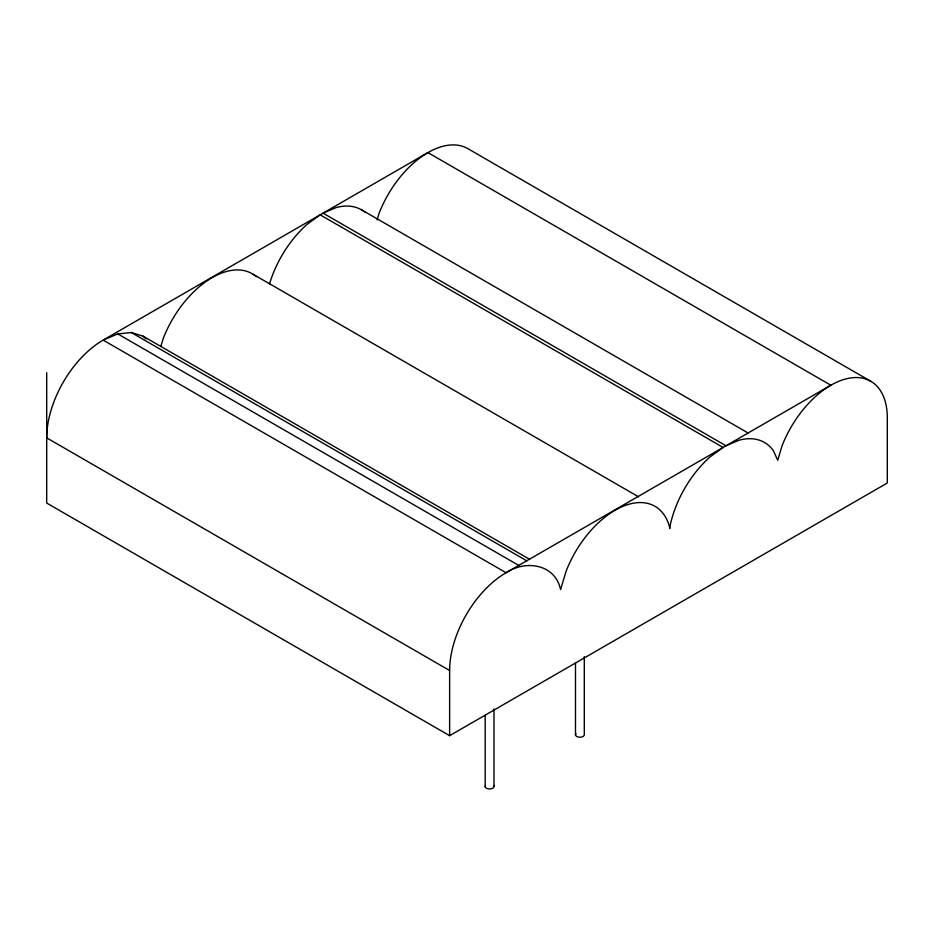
<?xml version="1.0" encoding="UTF-8"?>
<svg xmlns="http://www.w3.org/2000/svg" width="934" height="934" viewBox="0 0 934 934"><rect width="100%" height="100%" fill="white"/><g stroke="black" fill="none" stroke-linecap="round" stroke-linejoin="round"><path stroke-width="1.4" d="M377.114 219.887L379.041 213.407A79.822 46.093 -60 0 1 467.841 148.646L870.768 381.27M160.858 346.362L163.252 338.435A79.822 46.093 -60 0 1 252.04 273.662L638.552 496.818M46.7 372.701L46.7 503.052L449.628 735.677L887.3 482.995L887.3 417.813A79.822 46.093 -60 0 0 845.468 379.017A79.822 46.093 -60 0 0 781.968 446.043L777.73 460.299L773.422 450.76A79.822 46.093 -60 0 0 739.144 440.183L725.987 445.775L323.059 213.139L336.217 207.546A79.822 46.093 -60 0 1 364.832 212.076M529.566 559.303L143.054 336.158L131.367 332.551L117.754 333.893L103.149 340.104A79.822 46.093 -60 0 0 46.7 437.871L449.628 670.507L449.628 735.677M361.516 209.811L748.029 432.956M131.367 332.551L526.718 560.797M117.754 333.893L519.421 565.794M143.054 336.158L146.043 338.925M584.299 656.672L584.299 734.463A4.425 2.557 0 0 1 579.115 737.195A4.425 2.557 0 0 1 575.893 733.599M575.484 662.871L575.484 734.895M493.981 709.069L493.981 786.206M485.178 715.327L485.178 786.638M253.172 274.363A79.822 46.093 -60 0 1 256.406 276.803M493.736 785.552A4.425 2.557 0 0 1 489.953 788.961A4.425 2.557 0 0 1 485.225 785.973M269.459 284.099A79.822 46.093 -60 0 1 306.994 224.417L320.152 214.82L723.091 447.444L709.933 457.041A79.822 46.093 -60 0 0 670.017 526.181L669.76 528.551L669.585 527.08A79.822 46.093 -60 0 0 622.429 506.555A79.822 46.093 -60 0 0 566.179 571.059L560.598 589.564C554.994 563.844 525.597 559.699 506.076 572.74A79.822 46.093 -60 0 0 449.628 670.507M427.924 152.604L103.149 340.104L506.076 572.74L830.851 385.228L427.924 152.604"/></g></svg>
